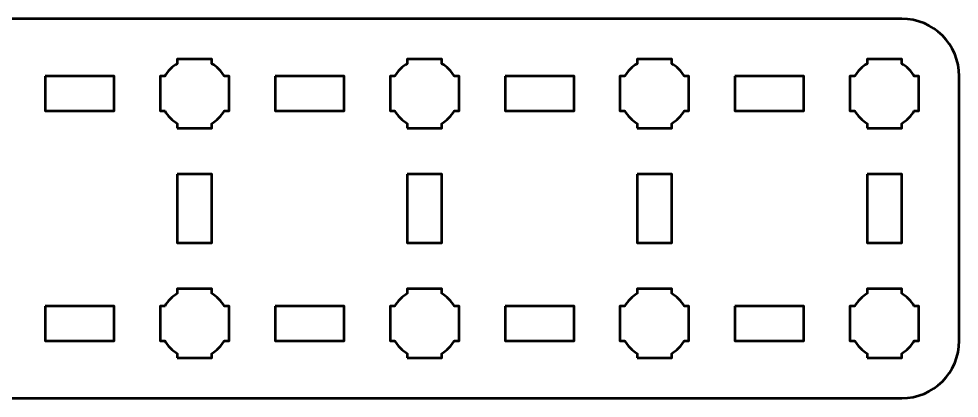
# Model space of a CAD drawing. Header units: centimetres. Extents: x -17.7 to 17.7, y -1.6 to 1.6.
# Drawn here: x 9.47 to 17.65, y -1.65 to 1.65 of the extents above; entities that cross this region are included whole.
import ezdxf

# ---------------------------------------------------------------- set-up
doc = ezdxf.new("R2010")
doc.units = ezdxf.units.CM
doc.header["$MEASUREMENT"] = 0
doc.layers.add('Layer 1', color=7, linetype='Continuous')

msp = doc.modelspace()

# ---------------------------------------------------------------- linework, layer by layer
at = {"layer": 'Layer 1', "lineweight": 53}
for points, knots in [([(-17.14996, 1.65), (-17.14996, 1.65), (17.14996, 1.65), (17.14996, 1.65), (17.14996, 1.65), (17.42692, 1.65), (17.65006, 1.4269), (17.65006, 1.1499), (17.65006, 1.1499), (17.65006, 1.1499), (17.65006, -1.15003), (17.65006, -1.15003), (17.65006, -1.15003), (17.65006, -1.42704), (17.42692, -1.64999), (17.14996, -1.64999), (17.14996, -1.64999), (17.14996, -1.64999), (-17.14996, -1.64999), (-17.14996, -1.64999), (-17.14996, -1.64999), (-17.42696, -1.64999), (-17.65005, -1.42704), (-17.65005, -1.15003), (-17.65005, -1.15003), (-17.65005, -1.15003), (-17.65005, 1.1499), (-17.65005, 1.1499), (-17.65005, 1.1499), (-17.65005, 1.4269), (-17.42696, 1.65), (-17.14996, 1.65)], [0, 0, 0, 0, 0.125, 0.125, 0.125, 0.125, 0.25, 0.25, 0.25, 0.25, 0.375, 0.375, 0.375, 0.375, 0.5, 0.5, 0.5, 0.5, 0.625, 0.625, 0.625, 0.625, 0.75, 0.75, 0.75, 0.75, 0.875, 0.875, 0.875, 0.875, 1, 1, 1, 1]), ([(10.84998, 0.69997), (10.84998, 0.69997), (10.84998, 0.74008), (10.84998, 0.74008), (10.84998, 0.74008), (10.80437, 0.7664), (10.76648, 0.80442), (10.74016, 0.8499), (10.74016, 0.8499), (10.74016, 0.8499), (10.69991, 0.8499), (10.69991, 0.8499), (10.69991, 0.8499), (10.69991, 0.8499), (10.69991, 0.99997), (10.69991, 0.99997), (10.69991, 0.99997), (10.69991, 0.99997), (10.69991, 1.1499), (10.69991, 1.1499), (10.69991, 1.1499), (10.69991, 1.1499), (10.74016, 1.1499), (10.74016, 1.1499), (10.74016, 1.1499), (10.76648, 1.19551), (10.80437, 1.23344), (10.84998, 1.25976), (10.84998, 1.25976), (10.84998, 1.25976), (10.84998, 1.29997), (10.84998, 1.29997), (10.84998, 1.29997), (10.84998, 1.29997), (10.99991, 1.29997), (10.99991, 1.29997), (10.99991, 1.29997), (10.99991, 1.29997), (11.14998, 1.29997), (11.14998, 1.29997), (11.14998, 1.29997), (11.14998, 1.29997), (11.14998, 1.25976), (11.14998, 1.25976), (11.14998, 1.25976), (11.19546, 1.23344), (11.23349, 1.19551), (11.2598, 1.1499), (11.2598, 1.1499), (11.2598, 1.1499), (11.29991, 1.1499), (11.29991, 1.1499), (11.29991, 1.1499), (11.29991, 1.1499), (11.29991, 0.99997), (11.29991, 0.99997), (11.29991, 0.99997), (11.29991, 0.99997), (11.29991, 0.8499), (11.29991, 0.8499), (11.29991, 0.8499), (11.29991, 0.8499), (11.2598, 0.8499), (11.2598, 0.8499), (11.2598, 0.8499), (11.23349, 0.80442), (11.19546, 0.7664), (11.14998, 0.74008), (11.14998, 0.74008), (11.14998, 0.74008), (11.14998, 0.69997), (11.14998, 0.69997), (11.14998, 0.69997), (11.14998, 0.69997), (10.99991, 0.69997), (10.99991, 0.69997), (10.99991, 0.69997), (10.99991, 0.69997), (10.84998, 0.69997), (10.84998, 0.69997)], [0, 0, 0, 0, 0.05, 0.05, 0.05, 0.05, 0.1, 0.1, 0.1, 0.1, 0.15, 0.15, 0.15, 0.15, 0.2, 0.2, 0.2, 0.2, 0.25, 0.25, 0.25, 0.25, 0.3, 0.3, 0.3, 0.3, 0.35, 0.35, 0.35, 0.35, 0.4, 0.4, 0.4, 0.4, 0.45, 0.45, 0.45, 0.45, 0.5, 0.5, 0.5, 0.5, 0.55, 0.55, 0.55, 0.55, 0.6, 0.6, 0.6, 0.6, 0.65, 0.65, 0.65, 0.65, 0.7, 0.7, 0.7, 0.7, 0.75, 0.75, 0.75, 0.75, 0.8, 0.8, 0.8, 0.8, 0.85, 0.85, 0.85, 0.85, 0.9, 0.9, 0.9, 0.9, 0.95, 0.95, 0.95, 0.95, 1, 1, 1, 1]), ([(12.84991, 0.69997), (12.84991, 0.69997), (12.84991, 0.74008), (12.84991, 0.74008), (12.84991, 0.74008), (12.80444, 0.7664), (12.76641, 0.80442), (12.74009, 0.8499), (12.74009, 0.8499), (12.74009, 0.8499), (12.69998, 0.8499), (12.69998, 0.8499), (12.69998, 0.8499), (12.69998, 0.8499), (12.69998, 0.99997), (12.69998, 0.99997), (12.69998, 0.99997), (12.69998, 0.99997), (12.69998, 1.1499), (12.69998, 1.1499), (12.69998, 1.1499), (12.69998, 1.1499), (12.74009, 1.1499), (12.74009, 1.1499), (12.74009, 1.1499), (12.76641, 1.19551), (12.80444, 1.23344), (12.84991, 1.25976), (12.84991, 1.25976), (12.84991, 1.25976), (12.84991, 1.29997), (12.84991, 1.29997), (12.84991, 1.29997), (12.84991, 1.29997), (12.99999, 1.29997), (12.99999, 1.29997), (12.99999, 1.29997), (12.99999, 1.29997), (13.14992, 1.29997), (13.14992, 1.29997), (13.14992, 1.29997), (13.14992, 1.29997), (13.14992, 1.25976), (13.14992, 1.25976), (13.14992, 1.25976), (13.19539, 1.23344), (13.23342, 1.19551), (13.25974, 1.1499), (13.25974, 1.1499), (13.25974, 1.1499), (13.29999, 1.1499), (13.29999, 1.1499), (13.29999, 1.1499), (13.29999, 1.1499), (13.29999, 0.99997), (13.29999, 0.99997), (13.29999, 0.99997), (13.29999, 0.99997), (13.29999, 0.8499), (13.29999, 0.8499), (13.29999, 0.8499), (13.29999, 0.8499), (13.25974, 0.8499), (13.25974, 0.8499), (13.25974, 0.8499), (13.23342, 0.80442), (13.19539, 0.7664), (13.14992, 0.74008), (13.14992, 0.74008), (13.14992, 0.74008), (13.14992, 0.69997), (13.14992, 0.69997), (13.14992, 0.69997), (13.14992, 0.69997), (12.99999, 0.69997), (12.99999, 0.69997), (12.99999, 0.69997), (12.99999, 0.69997), (12.84991, 0.69997), (12.84991, 0.69997)], [0, 0, 0, 0, 0.05, 0.05, 0.05, 0.05, 0.1, 0.1, 0.1, 0.1, 0.15, 0.15, 0.15, 0.15, 0.2, 0.2, 0.2, 0.2, 0.25, 0.25, 0.25, 0.25, 0.3, 0.3, 0.3, 0.3, 0.35, 0.35, 0.35, 0.35, 0.4, 0.4, 0.4, 0.4, 0.45, 0.45, 0.45, 0.45, 0.5, 0.5, 0.5, 0.5, 0.55, 0.55, 0.55, 0.55, 0.6, 0.6, 0.6, 0.6, 0.65, 0.65, 0.65, 0.65, 0.7, 0.7, 0.7, 0.7, 0.75, 0.75, 0.75, 0.75, 0.8, 0.8, 0.8, 0.8, 0.85, 0.85, 0.85, 0.85, 0.9, 0.9, 0.9, 0.9, 0.95, 0.95, 0.95, 0.95, 1, 1, 1, 1]), ([(14.84988, 0.69997), (14.84988, 0.69997), (14.84988, 0.74008), (14.84988, 0.74008), (14.84988, 0.74008), (14.80441, 0.7664), (14.76649, 0.80442), (14.74003, 0.8499), (14.74003, 0.8499), (14.74003, 0.8499), (14.69995, 0.8499), (14.69995, 0.8499), (14.69995, 0.8499), (14.69995, 0.8499), (14.69995, 0.99997), (14.69995, 0.99997), (14.69995, 0.99997), (14.69995, 0.99997), (14.69995, 1.1499), (14.69995, 1.1499), (14.69995, 1.1499), (14.69995, 1.1499), (14.74003, 1.1499), (14.74003, 1.1499), (14.74003, 1.1499), (14.76649, 1.19551), (14.80441, 1.23344), (14.84988, 1.25976), (14.84988, 1.25976), (14.84988, 1.25976), (14.84988, 1.29997), (14.84988, 1.29997), (14.84988, 1.29997), (14.84988, 1.29997), (14.99995, 1.29997), (14.99995, 1.29997), (14.99995, 1.29997), (14.99995, 1.29997), (15.14988, 1.29997), (15.14988, 1.29997), (15.14988, 1.29997), (15.14988, 1.29997), (15.14988, 1.25976), (15.14988, 1.25976), (15.14988, 1.25976), (15.1955, 1.23344), (15.23339, 1.19551), (15.2597, 1.1499), (15.2597, 1.1499), (15.2597, 1.1499), (15.29996, 1.1499), (15.29996, 1.1499), (15.29996, 1.1499), (15.29996, 1.1499), (15.29996, 0.99997), (15.29996, 0.99997), (15.29996, 0.99997), (15.29996, 0.99997), (15.29996, 0.8499), (15.29996, 0.8499), (15.29996, 0.8499), (15.29996, 0.8499), (15.2597, 0.8499), (15.2597, 0.8499), (15.2597, 0.8499), (15.23339, 0.80442), (15.1955, 0.7664), (15.14988, 0.74008), (15.14988, 0.74008), (15.14988, 0.74008), (15.14988, 0.69997), (15.14988, 0.69997), (15.14988, 0.69997), (15.14988, 0.69997), (14.99995, 0.69997), (14.99995, 0.69997), (14.99995, 0.69997), (14.99995, 0.69997), (14.84988, 0.69997), (14.84988, 0.69997)], [0, 0, 0, 0, 0.05, 0.05, 0.05, 0.05, 0.1, 0.1, 0.1, 0.1, 0.15, 0.15, 0.15, 0.15, 0.2, 0.2, 0.2, 0.2, 0.25, 0.25, 0.25, 0.25, 0.3, 0.3, 0.3, 0.3, 0.35, 0.35, 0.35, 0.35, 0.4, 0.4, 0.4, 0.4, 0.45, 0.45, 0.45, 0.45, 0.5, 0.5, 0.5, 0.5, 0.55, 0.55, 0.55, 0.55, 0.6, 0.6, 0.6, 0.6, 0.65, 0.65, 0.65, 0.65, 0.7, 0.7, 0.7, 0.7, 0.75, 0.75, 0.75, 0.75, 0.8, 0.8, 0.8, 0.8, 0.85, 0.85, 0.85, 0.85, 0.9, 0.9, 0.9, 0.9, 0.95, 0.95, 0.95, 0.95, 1, 1, 1, 1]), ([(16.84996, 0.69997), (16.84996, 0.69997), (16.84996, 0.74008), (16.84996, 0.74008), (16.84996, 0.74008), (16.80434, 0.7664), (16.76645, 0.80442), (16.74014, 0.8499), (16.74014, 0.8499), (16.74014, 0.8499), (16.69988, 0.8499), (16.69988, 0.8499), (16.69988, 0.8499), (16.69988, 0.8499), (16.69988, 0.99997), (16.69988, 0.99997), (16.69988, 0.99997), (16.69988, 0.99997), (16.69988, 1.1499), (16.69988, 1.1499), (16.69988, 1.1499), (16.69988, 1.1499), (16.74014, 1.1499), (16.74014, 1.1499), (16.74014, 1.1499), (16.76645, 1.19551), (16.80434, 1.23344), (16.84996, 1.25976), (16.84996, 1.25976), (16.84996, 1.25976), (16.84996, 1.29997), (16.84996, 1.29997), (16.84996, 1.29997), (16.84996, 1.29997), (16.99989, 1.29997), (16.99989, 1.29997), (16.99989, 1.29997), (16.99989, 1.29997), (17.14996, 1.29997), (17.14996, 1.29997), (17.14996, 1.29997), (17.14996, 1.29997), (17.14996, 1.25976), (17.14996, 1.25976), (17.14996, 1.25976), (17.19543, 1.23344), (17.23346, 1.19551), (17.25978, 1.1499), (17.25978, 1.1499), (17.25978, 1.1499), (17.29989, 1.1499), (17.29989, 1.1499), (17.29989, 1.1499), (17.29989, 1.1499), (17.29989, 0.99997), (17.29989, 0.99997), (17.29989, 0.99997), (17.29989, 0.99997), (17.29989, 0.8499), (17.29989, 0.8499), (17.29989, 0.8499), (17.29989, 0.8499), (17.25978, 0.8499), (17.25978, 0.8499), (17.25978, 0.8499), (17.23346, 0.80442), (17.19543, 0.7664), (17.14996, 0.74008), (17.14996, 0.74008), (17.14996, 0.74008), (17.14996, 0.69997), (17.14996, 0.69997), (17.14996, 0.69997), (17.14996, 0.69997), (16.99989, 0.69997), (16.99989, 0.69997), (16.99989, 0.69997), (16.99989, 0.69997), (16.84996, 0.69997), (16.84996, 0.69997)], [0, 0, 0, 0, 0.05, 0.05, 0.05, 0.05, 0.1, 0.1, 0.1, 0.1, 0.15, 0.15, 0.15, 0.15, 0.2, 0.2, 0.2, 0.2, 0.25, 0.25, 0.25, 0.25, 0.3, 0.3, 0.3, 0.3, 0.35, 0.35, 0.35, 0.35, 0.4, 0.4, 0.4, 0.4, 0.45, 0.45, 0.45, 0.45, 0.5, 0.5, 0.5, 0.5, 0.55, 0.55, 0.55, 0.55, 0.6, 0.6, 0.6, 0.6, 0.65, 0.65, 0.65, 0.65, 0.7, 0.7, 0.7, 0.7, 0.75, 0.75, 0.75, 0.75, 0.8, 0.8, 0.8, 0.8, 0.85, 0.85, 0.85, 0.85, 0.9, 0.9, 0.9, 0.9, 0.95, 0.95, 0.95, 0.95, 1, 1, 1, 1]), ([(9.7, 1.1499), (9.7, 1.1499), (10.3, 1.1499), (10.3, 1.1499), (10.3, 1.1499), (10.3, 1.1499), (10.3, 0.8499), (10.3, 0.8499), (10.3, 0.8499), (10.3, 0.8499), (9.7, 0.8499), (9.7, 0.8499), (9.7, 0.8499), (9.7, 0.8499), (9.7, 1.1499), (9.7, 1.1499)], [0, 0, 0, 0, 0.25, 0.25, 0.25, 0.25, 0.5, 0.5, 0.5, 0.5, 0.75, 0.75, 0.75, 0.75, 1, 1, 1, 1]), ([(11.69996, 1.1499), (11.69996, 1.1499), (12.29997, 1.1499), (12.29997, 1.1499), (12.29997, 1.1499), (12.29997, 1.1499), (12.29997, 0.8499), (12.29997, 0.8499), (12.29997, 0.8499), (12.29997, 0.8499), (11.69996, 0.8499), (11.69996, 0.8499), (11.69996, 0.8499), (11.69996, 0.8499), (11.69996, 1.1499), (11.69996, 1.1499)], [0, 0, 0, 0, 0.25, 0.25, 0.25, 0.25, 0.5, 0.5, 0.5, 0.5, 0.75, 0.75, 0.75, 0.75, 1, 1, 1, 1]), ([(13.70004, 1.1499), (13.70004, 1.1499), (14.30004, 1.1499), (14.30004, 1.1499), (14.30004, 1.1499), (14.30004, 1.1499), (14.30004, 0.8499), (14.30004, 0.8499), (14.30004, 0.8499), (14.30004, 0.8499), (13.70004, 0.8499), (13.70004, 0.8499), (13.70004, 0.8499), (13.70004, 0.8499), (13.70004, 1.1499), (13.70004, 1.1499)], [0, 0, 0, 0, 0.25, 0.25, 0.25, 0.25, 0.5, 0.5, 0.5, 0.5, 0.75, 0.75, 0.75, 0.75, 1, 1, 1, 1]), ([(15.69997, 1.1499), (15.69997, 1.1499), (16.29997, 1.1499), (16.29997, 1.1499), (16.29997, 1.1499), (16.29997, 1.1499), (16.29997, 0.8499), (16.29997, 0.8499), (16.29997, 0.8499), (16.29997, 0.8499), (15.69997, 0.8499), (15.69997, 0.8499), (15.69997, 0.8499), (15.69997, 0.8499), (15.69997, 1.1499), (15.69997, 1.1499)], [0, 0, 0, 0, 0.25, 0.25, 0.25, 0.25, 0.5, 0.5, 0.5, 0.5, 0.75, 0.75, 0.75, 0.75, 1, 1, 1, 1]), ([(10.84998, 0.29995), (10.84998, 0.29995), (11.14998, 0.29995), (11.14998, 0.29995), (11.14998, 0.29995), (11.14998, 0.29995), (11.14998, -0.30005), (11.14998, -0.30005), (11.14998, -0.30005), (11.14998, -0.30005), (10.84998, -0.30005), (10.84998, -0.30005), (10.84998, -0.30005), (10.84998, -0.30005), (10.84998, 0.29995), (10.84998, 0.29995)], [0, 0, 0, 0, 0.25, 0.25, 0.25, 0.25, 0.5, 0.5, 0.5, 0.5, 0.75, 0.75, 0.75, 0.75, 1, 1, 1, 1]), ([(12.84991, 0.29995), (12.84991, 0.29995), (13.14992, 0.29995), (13.14992, 0.29995), (13.14992, 0.29995), (13.14992, 0.29995), (13.14992, -0.30005), (13.14992, -0.30005), (13.14992, -0.30005), (13.14992, -0.30005), (12.84991, -0.30005), (12.84991, -0.30005), (12.84991, -0.30005), (12.84991, -0.30005), (12.84991, 0.29995), (12.84991, 0.29995)], [0, 0, 0, 0, 0.25, 0.25, 0.25, 0.25, 0.5, 0.5, 0.5, 0.5, 0.75, 0.75, 0.75, 0.75, 1, 1, 1, 1]), ([(14.85002, 0.29995), (14.85002, 0.29995), (15.15003, 0.29995), (15.15003, 0.29995), (15.15003, 0.29995), (15.15003, 0.29995), (15.15003, -0.30005), (15.15003, -0.30005), (15.15003, -0.30005), (15.15003, -0.30005), (14.85002, -0.30005), (14.85002, -0.30005), (14.85002, -0.30005), (14.85002, -0.30005), (14.85002, 0.29995), (14.85002, 0.29995)], [0, 0, 0, 0, 0.25, 0.25, 0.25, 0.25, 0.5, 0.5, 0.5, 0.5, 0.75, 0.75, 0.75, 0.75, 1, 1, 1, 1]), ([(16.84996, 0.29995), (16.84996, 0.29995), (17.14996, 0.29995), (17.14996, 0.29995), (17.14996, 0.29995), (17.14996, 0.29995), (17.14996, -0.30005), (17.14996, -0.30005), (17.14996, -0.30005), (17.14996, -0.30005), (16.84996, -0.30005), (16.84996, -0.30005), (16.84996, -0.30005), (16.84996, -0.30005), (16.84996, 0.29995), (16.84996, 0.29995)], [0, 0, 0, 0, 0.25, 0.25, 0.25, 0.25, 0.5, 0.5, 0.5, 0.5, 0.75, 0.75, 0.75, 0.75, 1, 1, 1, 1]), ([(10.84998, -1.30011), (10.84998, -1.30011), (10.84998, -1.25985), (10.84998, -1.25985), (10.84998, -1.25985), (10.80437, -1.23354), (10.76648, -1.19551), (10.74016, -1.15003), (10.74016, -1.15003), (10.74016, -1.15003), (10.69991, -1.15003), (10.69991, -1.15003), (10.69991, -1.15003), (10.69991, -1.15003), (10.69991, -1.0001), (10.69991, -1.0001), (10.69991, -1.0001), (10.69991, -1.0001), (10.69991, -0.85003), (10.69991, -0.85003), (10.69991, -0.85003), (10.69991, -0.85003), (10.74016, -0.85003), (10.74016, -0.85003), (10.74016, -0.85003), (10.76648, -0.80456), (10.80437, -0.76653), (10.84998, -0.74021), (10.84998, -0.74021), (10.84998, -0.74021), (10.84998, -0.7001), (10.84998, -0.7001), (10.84998, -0.7001), (10.84998, -0.7001), (10.99991, -0.7001), (10.99991, -0.7001), (10.99991, -0.7001), (10.99991, -0.7001), (11.14998, -0.7001), (11.14998, -0.7001), (11.14998, -0.7001), (11.14998, -0.7001), (11.14998, -0.74021), (11.14998, -0.74021), (11.14998, -0.74021), (11.19546, -0.76653), (11.23349, -0.80456), (11.2598, -0.85003), (11.2598, -0.85003), (11.2598, -0.85003), (11.29991, -0.85003), (11.29991, -0.85003), (11.29991, -0.85003), (11.29991, -0.85003), (11.29991, -1.0001), (11.29991, -1.0001), (11.29991, -1.0001), (11.29991, -1.0001), (11.29991, -1.15003), (11.29991, -1.15003), (11.29991, -1.15003), (11.29991, -1.15003), (11.2598, -1.15003), (11.2598, -1.15003), (11.2598, -1.15003), (11.23349, -1.19551), (11.19546, -1.23354), (11.14998, -1.25985), (11.14998, -1.25985), (11.14998, -1.25985), (11.14998, -1.30011), (11.14998, -1.30011), (11.14998, -1.30011), (11.14998, -1.30011), (10.99991, -1.30011), (10.99991, -1.30011), (10.99991, -1.30011), (10.99991, -1.30011), (10.84998, -1.30011), (10.84998, -1.30011)], [0, 0, 0, 0, 0.05, 0.05, 0.05, 0.05, 0.1, 0.1, 0.1, 0.1, 0.15, 0.15, 0.15, 0.15, 0.2, 0.2, 0.2, 0.2, 0.25, 0.25, 0.25, 0.25, 0.3, 0.3, 0.3, 0.3, 0.35, 0.35, 0.35, 0.35, 0.4, 0.4, 0.4, 0.4, 0.45, 0.45, 0.45, 0.45, 0.5, 0.5, 0.5, 0.5, 0.55, 0.55, 0.55, 0.55, 0.6, 0.6, 0.6, 0.6, 0.65, 0.65, 0.65, 0.65, 0.7, 0.7, 0.7, 0.7, 0.75, 0.75, 0.75, 0.75, 0.8, 0.8, 0.8, 0.8, 0.85, 0.85, 0.85, 0.85, 0.9, 0.9, 0.9, 0.9, 0.95, 0.95, 0.95, 0.95, 1, 1, 1, 1]), ([(12.84991, -1.30011), (12.84991, -1.30011), (12.84991, -1.25985), (12.84991, -1.25985), (12.84991, -1.25985), (12.80444, -1.23354), (12.76641, -1.19551), (12.74009, -1.15003), (12.74009, -1.15003), (12.74009, -1.15003), (12.69998, -1.15003), (12.69998, -1.15003), (12.69998, -1.15003), (12.69998, -1.15003), (12.69998, -1.0001), (12.69998, -1.0001), (12.69998, -1.0001), (12.69998, -1.0001), (12.69998, -0.85003), (12.69998, -0.85003), (12.69998, -0.85003), (12.69998, -0.85003), (12.74009, -0.85003), (12.74009, -0.85003), (12.74009, -0.85003), (12.76641, -0.80456), (12.80444, -0.76653), (12.84991, -0.74021), (12.84991, -0.74021), (12.84991, -0.74021), (12.84991, -0.7001), (12.84991, -0.7001), (12.84991, -0.7001), (12.84991, -0.7001), (12.99999, -0.7001), (12.99999, -0.7001), (12.99999, -0.7001), (12.99999, -0.7001), (13.14992, -0.7001), (13.14992, -0.7001), (13.14992, -0.7001), (13.14992, -0.7001), (13.14992, -0.74021), (13.14992, -0.74021), (13.14992, -0.74021), (13.19539, -0.76653), (13.23342, -0.80456), (13.25974, -0.85003), (13.25974, -0.85003), (13.25974, -0.85003), (13.29999, -0.85003), (13.29999, -0.85003), (13.29999, -0.85003), (13.29999, -0.85003), (13.29999, -1.0001), (13.29999, -1.0001), (13.29999, -1.0001), (13.29999, -1.0001), (13.29999, -1.15003), (13.29999, -1.15003), (13.29999, -1.15003), (13.29999, -1.15003), (13.25974, -1.15003), (13.25974, -1.15003), (13.25974, -1.15003), (13.23342, -1.19551), (13.19539, -1.23354), (13.14992, -1.25985), (13.14992, -1.25985), (13.14992, -1.25985), (13.14992, -1.30011), (13.14992, -1.30011), (13.14992, -1.30011), (13.14992, -1.30011), (12.99999, -1.30011), (12.99999, -1.30011), (12.99999, -1.30011), (12.99999, -1.30011), (12.84991, -1.30011), (12.84991, -1.30011)], [0, 0, 0, 0, 0.05, 0.05, 0.05, 0.05, 0.1, 0.1, 0.1, 0.1, 0.15, 0.15, 0.15, 0.15, 0.2, 0.2, 0.2, 0.2, 0.25, 0.25, 0.25, 0.25, 0.3, 0.3, 0.3, 0.3, 0.35, 0.35, 0.35, 0.35, 0.4, 0.4, 0.4, 0.4, 0.45, 0.45, 0.45, 0.45, 0.5, 0.5, 0.5, 0.5, 0.55, 0.55, 0.55, 0.55, 0.6, 0.6, 0.6, 0.6, 0.65, 0.65, 0.65, 0.65, 0.7, 0.7, 0.7, 0.7, 0.75, 0.75, 0.75, 0.75, 0.8, 0.8, 0.8, 0.8, 0.85, 0.85, 0.85, 0.85, 0.9, 0.9, 0.9, 0.9, 0.95, 0.95, 0.95, 0.95, 1, 1, 1, 1]), ([(14.84988, -1.30011), (14.84988, -1.30011), (14.84988, -1.25985), (14.84988, -1.25985), (14.84988, -1.25985), (14.80441, -1.23354), (14.76649, -1.19551), (14.74003, -1.15003), (14.74003, -1.15003), (14.74003, -1.15003), (14.69995, -1.15003), (14.69995, -1.15003), (14.69995, -1.15003), (14.69995, -1.15003), (14.69995, -1.0001), (14.69995, -1.0001), (14.69995, -1.0001), (14.69995, -1.0001), (14.69995, -0.85003), (14.69995, -0.85003), (14.69995, -0.85003), (14.69995, -0.85003), (14.74003, -0.85003), (14.74003, -0.85003), (14.74003, -0.85003), (14.76649, -0.80456), (14.80441, -0.76653), (14.84988, -0.74021), (14.84988, -0.74021), (14.84988, -0.74021), (14.84988, -0.7001), (14.84988, -0.7001), (14.84988, -0.7001), (14.84988, -0.7001), (14.99995, -0.7001), (14.99995, -0.7001), (14.99995, -0.7001), (14.99995, -0.7001), (15.14988, -0.7001), (15.14988, -0.7001), (15.14988, -0.7001), (15.14988, -0.7001), (15.14988, -0.74021), (15.14988, -0.74021), (15.14988, -0.74021), (15.1955, -0.76653), (15.23339, -0.80456), (15.2597, -0.85003), (15.2597, -0.85003), (15.2597, -0.85003), (15.29996, -0.85003), (15.29996, -0.85003), (15.29996, -0.85003), (15.29996, -0.85003), (15.29996, -1.0001), (15.29996, -1.0001), (15.29996, -1.0001), (15.29996, -1.0001), (15.29996, -1.15003), (15.29996, -1.15003), (15.29996, -1.15003), (15.29996, -1.15003), (15.2597, -1.15003), (15.2597, -1.15003), (15.2597, -1.15003), (15.23339, -1.19551), (15.1955, -1.23354), (15.14988, -1.25985), (15.14988, -1.25985), (15.14988, -1.25985), (15.14988, -1.30011), (15.14988, -1.30011), (15.14988, -1.30011), (15.14988, -1.30011), (14.99995, -1.30011), (14.99995, -1.30011), (14.99995, -1.30011), (14.99995, -1.30011), (14.84988, -1.30011), (14.84988, -1.30011)], [0, 0, 0, 0, 0.05, 0.05, 0.05, 0.05, 0.1, 0.1, 0.1, 0.1, 0.15, 0.15, 0.15, 0.15, 0.2, 0.2, 0.2, 0.2, 0.25, 0.25, 0.25, 0.25, 0.3, 0.3, 0.3, 0.3, 0.35, 0.35, 0.35, 0.35, 0.4, 0.4, 0.4, 0.4, 0.45, 0.45, 0.45, 0.45, 0.5, 0.5, 0.5, 0.5, 0.55, 0.55, 0.55, 0.55, 0.6, 0.6, 0.6, 0.6, 0.65, 0.65, 0.65, 0.65, 0.7, 0.7, 0.7, 0.7, 0.75, 0.75, 0.75, 0.75, 0.8, 0.8, 0.8, 0.8, 0.85, 0.85, 0.85, 0.85, 0.9, 0.9, 0.9, 0.9, 0.95, 0.95, 0.95, 0.95, 1, 1, 1, 1]), ([(16.84996, -1.30011), (16.84996, -1.30011), (16.84996, -1.25985), (16.84996, -1.25985), (16.84996, -1.25985), (16.80434, -1.23354), (16.76645, -1.19551), (16.74014, -1.15003), (16.74014, -1.15003), (16.74014, -1.15003), (16.69988, -1.15003), (16.69988, -1.15003), (16.69988, -1.15003), (16.69988, -1.15003), (16.69988, -1.0001), (16.69988, -1.0001), (16.69988, -1.0001), (16.69988, -1.0001), (16.69988, -0.85003), (16.69988, -0.85003), (16.69988, -0.85003), (16.69988, -0.85003), (16.74014, -0.85003), (16.74014, -0.85003), (16.74014, -0.85003), (16.76645, -0.80456), (16.80434, -0.76653), (16.84996, -0.74021), (16.84996, -0.74021), (16.84996, -0.74021), (16.84996, -0.7001), (16.84996, -0.7001), (16.84996, -0.7001), (16.84996, -0.7001), (16.99989, -0.7001), (16.99989, -0.7001), (16.99989, -0.7001), (16.99989, -0.7001), (17.14996, -0.7001), (17.14996, -0.7001), (17.14996, -0.7001), (17.14996, -0.7001), (17.14996, -0.74021), (17.14996, -0.74021), (17.14996, -0.74021), (17.19543, -0.76653), (17.23346, -0.80456), (17.25978, -0.85003), (17.25978, -0.85003), (17.25978, -0.85003), (17.29989, -0.85003), (17.29989, -0.85003), (17.29989, -0.85003), (17.29989, -0.85003), (17.29989, -1.0001), (17.29989, -1.0001), (17.29989, -1.0001), (17.29989, -1.0001), (17.29989, -1.15003), (17.29989, -1.15003), (17.29989, -1.15003), (17.29989, -1.15003), (17.25978, -1.15003), (17.25978, -1.15003), (17.25978, -1.15003), (17.23346, -1.19551), (17.19543, -1.23354), (17.14996, -1.25985), (17.14996, -1.25985), (17.14996, -1.25985), (17.14996, -1.30011), (17.14996, -1.30011), (17.14996, -1.30011), (17.14996, -1.30011), (16.99989, -1.30011), (16.99989, -1.30011), (16.99989, -1.30011), (16.99989, -1.30011), (16.84996, -1.30011), (16.84996, -1.30011)], [0, 0, 0, 0, 0.05, 0.05, 0.05, 0.05, 0.1, 0.1, 0.1, 0.1, 0.15, 0.15, 0.15, 0.15, 0.2, 0.2, 0.2, 0.2, 0.25, 0.25, 0.25, 0.25, 0.3, 0.3, 0.3, 0.3, 0.35, 0.35, 0.35, 0.35, 0.4, 0.4, 0.4, 0.4, 0.45, 0.45, 0.45, 0.45, 0.5, 0.5, 0.5, 0.5, 0.55, 0.55, 0.55, 0.55, 0.6, 0.6, 0.6, 0.6, 0.65, 0.65, 0.65, 0.65, 0.7, 0.7, 0.7, 0.7, 0.75, 0.75, 0.75, 0.75, 0.8, 0.8, 0.8, 0.8, 0.85, 0.85, 0.85, 0.85, 0.9, 0.9, 0.9, 0.9, 0.95, 0.95, 0.95, 0.95, 1, 1, 1, 1]), ([(9.7, -0.85003), (9.7, -0.85003), (10.3, -0.85003), (10.3, -0.85003), (10.3, -0.85003), (10.3, -0.85003), (10.3, -1.15003), (10.3, -1.15003), (10.3, -1.15003), (10.3, -1.15003), (9.7, -1.15003), (9.7, -1.15003), (9.7, -1.15003), (9.7, -1.15003), (9.7, -0.85003), (9.7, -0.85003)], [0, 0, 0, 0, 0.25, 0.25, 0.25, 0.25, 0.5, 0.5, 0.5, 0.5, 0.75, 0.75, 0.75, 0.75, 1, 1, 1, 1]), ([(11.69996, -0.85003), (11.69996, -0.85003), (12.29997, -0.85003), (12.29997, -0.85003), (12.29997, -0.85003), (12.29997, -0.85003), (12.29997, -1.15003), (12.29997, -1.15003), (12.29997, -1.15003), (12.29997, -1.15003), (11.69996, -1.15003), (11.69996, -1.15003), (11.69996, -1.15003), (11.69996, -1.15003), (11.69996, -0.85003), (11.69996, -0.85003)], [0, 0, 0, 0, 0.25, 0.25, 0.25, 0.25, 0.5, 0.5, 0.5, 0.5, 0.75, 0.75, 0.75, 0.75, 1, 1, 1, 1]), ([(13.70004, -0.85003), (13.70004, -0.85003), (14.30004, -0.85003), (14.30004, -0.85003), (14.30004, -0.85003), (14.30004, -0.85003), (14.30004, -1.15003), (14.30004, -1.15003), (14.30004, -1.15003), (14.30004, -1.15003), (13.70004, -1.15003), (13.70004, -1.15003), (13.70004, -1.15003), (13.70004, -1.15003), (13.70004, -0.85003), (13.70004, -0.85003)], [0, 0, 0, 0, 0.25, 0.25, 0.25, 0.25, 0.5, 0.5, 0.5, 0.5, 0.75, 0.75, 0.75, 0.75, 1, 1, 1, 1]), ([(15.69997, -0.85003), (15.69997, -0.85003), (16.29997, -0.85003), (16.29997, -0.85003), (16.29997, -0.85003), (16.29997, -0.85003), (16.29997, -1.15003), (16.29997, -1.15003), (16.29997, -1.15003), (16.29997, -1.15003), (15.69997, -1.15003), (15.69997, -1.15003), (15.69997, -1.15003), (15.69997, -1.15003), (15.69997, -0.85003), (15.69997, -0.85003)], [0, 0, 0, 0, 0.25, 0.25, 0.25, 0.25, 0.5, 0.5, 0.5, 0.5, 0.75, 0.75, 0.75, 0.75, 1, 1, 1, 1])]:
    msp.add_open_spline(points, degree=3, knots=knots, dxfattribs=at)

doc.saveas('drawing.dxf')
